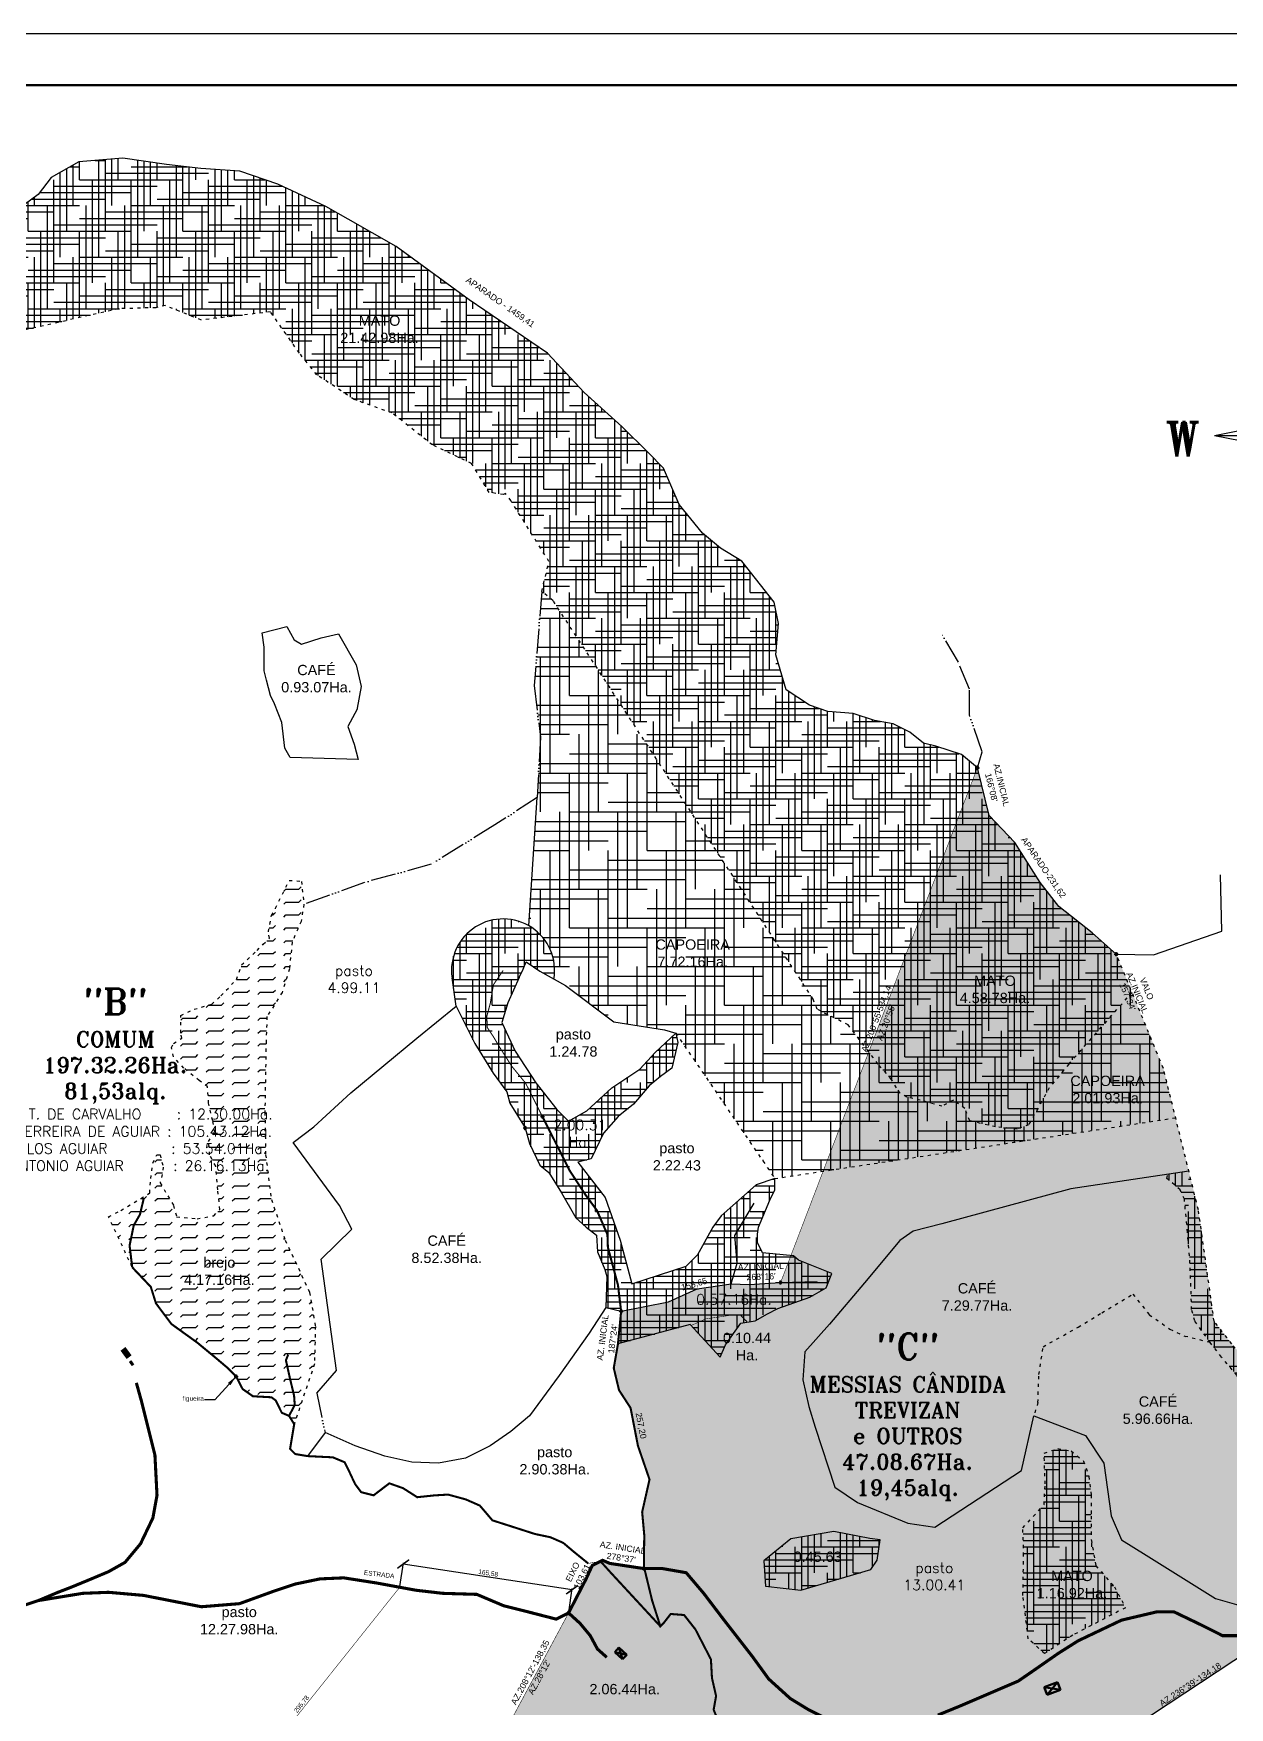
# Model space of a CAD drawing. Header units: metres. Extents: x 268648 to 272057, y 7696704 to 7699242.
# Drawn here: x 269705 to 270865, y 7697619 to 7699242 of the extents above; entities that cross this region are included whole.
import ezdxf
from ezdxf.enums import TextEntityAlignment as Align

# ---------------------------------------------------------------- set-up
doc = ezdxf.new("R2010")
doc.units = ezdxf.units.M
doc.header["$MEASUREMENT"] = 0
doc.header["$PDMODE"] = 98
doc.header["$PDSIZE"] = 2
for name, pattern in [('ACAD_ISO03W100', [30, 12, -18]), ('ACAD_ISO06W100', [36, 24, -3, 0, -3, 0, -3, 0, -3]), ('ACAD_ISO07W100', [3, 0, -3])]:
    doc.linetypes.add(name, pattern=pattern)
for name, color, linetype in [('divi', 7, 'Continuous'), ('ESTRDA', 41, 'Continuous'), ('mato', 3, 'Continuous'), ('PRENCHIMENTO', 254, 'Continuous')]:
    doc.layers.add(name, color=color, linetype=linetype)
doc.layers.add('pena 02', color=1, linetype='Continuous', lineweight=25)
doc.layers.add('pena 04', color=5, linetype='Continuous', lineweight=50)
doc.layers.get('0').off()
doc.styles.get("Standard").update_dxf_attribs({"font": 'romant.shx'})
doc.styles.add('style1', font='ARIAL.TTF')
doc.linetypes.add('CERCA', pattern='A,12.7,-4,["X",Standard,S=2,R=0,X=-2,Y=-1],-4', length=20.7)
doc.linetypes.add('TRACKS', pattern='A,0.15,[130,ltypeshp.shx,S=0.25,R=0,X=0,Y=0],0.15', length=0.3)
doc.linetypes.add('ZIGZAG', pattern='A,0.0001,-0.2,[131,ltypeshp.shx,S=0.2,R=0,X=-0.2,Y=0],-0.4,[131,ltypeshp.shx,S=0.2,R=180,X=0.2,Y=0],-0.2', length=0.8001)
doc.dimstyles.new('Copy of geral', dxfattribs={"dimtxt": 4.5, "dimasz": 10, "dimexe": 1.25, "dimexo": 0.625, "dimtad": 1, "dimzin": 1, "dimtxsty": 'style1', "dimblk": 'OBLIQUE', "dimcen": 2.5, "dimse1": 1, "dimse2": 1, "dimsd1": 1, "dimsd2": 1, "dimclrt": 256, "dimaunit": 1, "dimadec": 4, "dimazin": 0, "dimtfac": 1, "dimtix": 1, "dimtmove": 0, "dimatfit": 0, "dimfxl": 0, "dimarcsym": 0})

# ---------------------------------------------------------------- blocks, each defined once
blk = doc.blocks.new('NORTEQ_100')
at = {"linetype": 'Continuous'}
for p, q in [((0, 2.103), (-0.304, 0.573)), ((0, 2.103), (0, 0)), ((0, 2.103), (0.304, 0.573)), ((-1.115, 1.115), (-0.349, 0.349)), ((-0.304, 0.573), (-1.115, 1.115)), ((-1.115, 1.115), (-0.573, 0.304)), ((0.304, 0.573), (1.115, 1.115)), ((0.349, 0.349), (1.115, 1.115)), ((1.115, 1.115), (0.573, 0.304)), ((-0.304, 0.573), (0, 0)), ((0.304, 0.573), (0, 0)), ((-0.573, 0.304), (-2.103, 0)), ((-0.573, 0.304), (0, 0)), ((-0.349, 0.349), (0, 0)), ((0.349, 0.349), (0, 0)), ((0, 0), (0.573, 0.304)), ((2.103, 0), (0.573, 0.304)), ((-0.573, -0.304), (-2.103, 0)), ((0, 0), (-2.103, 0)), ((0, 0), (-0.573, -0.304)), ((0, 0), (-0.349, -0.349)), ((0, 0), (-0.304, -0.573)), ((0, 0), (0.349, -0.349)), ((0, 0), (0, -2.103)), ((2.103, 0), (0, 0)), ((0.304, -0.573), (0, 0)), ((0, 0), (0.573, -0.304)), ((2.103, 0), (0.573, -0.304)), ((-0.573, -0.304), (-1.115, -1.115)), ((-0.349, -0.349), (-1.115, -1.115)), ((0.349, -0.349), (1.115, -1.115)), ((0.573, -0.304), (1.115, -1.115)), ((-1.115, -1.115), (-0.304, -0.573)), ((0, -2.103), (-0.304, -0.573)), ((0, -2.103), (0.304, -0.573)), ((1.115, -1.115), (0.304, -0.573))]:
    blk.add_line(p, q, dxfattribs=at)
for s, width, p, p2 in [('N', 0.636364, (-0.362, 2.263), (-0.029, 2.263)), ('Q', 0.736842, (0.08, 2.263), (0.414, 2.263)), ('W', 0.913043, (-2.818, -0.303), (-2.318, -0.303)), ('E', 0.777778, (2.242, -0.303), (2.576, -0.303)), ('S', 0.823529, (-0.139, -2.778), (0.195, -2.778))]:
    blk.add_text(s, height=0.5, dxfattribs=dict(at, width=width)).set_placement(p, p2, align=Align.FIT)
blk = doc.blocks.new('_Oblique')
at = {"layer": 'mato', "color": 0, "linetype": 'ACAD_ISO07W100', "lineweight": -2}
blk.add_line((-0.5, -0.5), (0.5, 0.5), dxfattribs=at)
blk = doc.blocks.new('_ArchTick')
at = {"color": 0, "linetype": 'ByBlock', "const_width": 0.15}
blk.add_lwpolyline([(-0.5, -0.5), (0.5, 0.5)], dxfattribs=at)
blk = doc.blocks.new('*D11')
at = {"layer": 'Defpoints', "color": 0, "linetype": 'Continuous', "ltscale": 0.25}
for p in [(270063.7, 7697758.4), (270060.3, 7697735.9), (270224, 7697711)]:
    blk.add_point(p, dxfattribs=at)
at = {"layer": 'divi', "color": 0, "linetype": 'Continuous', "lineweight": -2, "ltscale": 0.25}
for p, q in [((270060.4, 7697736.5), (270063.9, 7697759.7)), ((270227.4, 7697733.5), (270063.7, 7697758.4)), ((270224.1, 7697711.6), (270227.6, 7697734.8))]:
    blk.add_line(p, q, dxfattribs=at)
at = {"layer": 'divi', "color": 0, "linetype": 'Continuous', "lineweight": -2, "ltscale": 0.25, "xscale": 10, "yscale": 10, "zscale": 10}
for p, rotation in [((270063.7, 7697758.4), 171.3538580785137), ((270227.4, 7697733.5), 351.3538580785137)]:
    blk.add_blockref('_ArchTick', p, dxfattribs=dict(at, rotation=rotation))
at = {"layer": 'divi', "linetype": 'Continuous', "ltscale": 0.25, "insert": (270146.1, 7697749.3), "char_height": 4.5, "attachment_point": 5, "rotation": 351.3539, "style": 'style1'}
blk.add_mtext('165,58', dxfattribs=at)
blk = doc.blocks.new('*D12')
at = {"layer": 'Defpoints', "color": 0, "linetype": 'Continuous', "ltscale": 0.25}
for p in [(270060.3, 7697735.9), (270060.3, 7697735.9), (269875.8, 7697504.7)]:
    blk.add_point(p, dxfattribs=at)
at = {"layer": 'divi', "linetype": 'Continuous', "ltscale": 0.25, "insert": (269965.4, 7697622.4), "char_height": 4.5, "attachment_point": 5, "rotation": 51.4052, "style": 'style1'}
blk.add_mtext('295,78', dxfattribs=at)

msp = doc.modelspace()

# ---------------------------------------------------------------- hatches: boundary and pattern name
at = {"layer": 'divi', "linetype": 'Continuous', "ltscale": 0.25}
h = msp.add_hatch(dxfattribs=at)
h.set_pattern_fill('HOUND', color=256, scale=150, style=0)
h.paths.add_polyline_path([(270515.01, 7698254.78), (270495, 7698281), (270465, 7698296), (270461, 7698306), (270209, 7698692), (270198, 7698701), (270190.764, 7698609.76), (270196.638, 7698559.878), (270193.7, 7698501.194), (270185.353, 7698377.001, -0.31444329), (270209.816, 7698325.263), (270221, 7698319), (270268, 7698284), (270317, 7698276), (270328, 7698273), (270424, 7698132), (270470.776, 7698139.089)])
h.paths.add_polyline_path([(270306.07, 7698366.411), (270382.57, 7698366.411), (270382.57, 7698334.355), (270306.07, 7698334.355)], flags=24)
h = msp.add_hatch(color=40, dxfattribs=at)
h.paths.add_polyline_path([(269794.451, 7697968.731), (269789.613, 7697965.183), (269794.989, 7697962.925)])
h.paths.add_polyline_path([(269800.365, 7697960.667), (269794.989, 7697962.925), (269795.526, 7697957.119)])
h.paths.add_polyline_path([(269797.656, 7697954.215), (269800.344, 7697953.086), (269800.075, 7697955.989)])
h.paths.add_polyline_path([(269800.613, 7697950.183), (269803.032, 7697951.957), (269800.344, 7697953.086)])
h = msp.add_hatch(color=20, dxfattribs=at)
h.paths.add_polyline_path([(269795.526, 7697957.119), (269794.989, 7697962.925), (269789.613, 7697965.183)])
h.paths.add_polyline_path([(269794.451, 7697968.731), (269794.989, 7697962.925), (269800.365, 7697960.667)])
h.paths.add_polyline_path([(269803.032, 7697951.957), (269800.075, 7697955.989), (269800.344, 7697953.086)])
h.paths.add_polyline_path([(269800.613, 7697950.183), (269800.344, 7697953.086), (269797.656, 7697954.215)])
at = {"layer": 'mato', "linetype": 'Continuous', "ltscale": 0.25}
h = msp.add_hatch(dxfattribs=at)
h.set_pattern_fill('HOUND', color=256, scale=100, style=0)
h.paths.add_polyline_path([(270424.921, 7698639.611), (270427.446, 7698669.891), (270423.144, 7698690.618), (270392.087, 7698730.451), (270371.153, 7698743.089), (270353.956, 7698757.461), (270331.225, 7698785.218), (270316.071, 7698820.544), (270301.219, 7698835.807), (270275.66, 7698860.918), (270239.038, 7698893.721), (270203.541, 7698931.825), (270127.724, 7698983.545), (270057.004, 7699035.273), (270010.279, 7699061.768), (269988.657, 7699074.198), (269942.086, 7699095.833), (269905.285, 7699108.396), (269867.579, 7699110.974), (269834.2, 7699114.937), (269791.808, 7699121.067), (269749.122, 7699117.395), (269722.351, 7699102.142), (269709.723, 7699085.74), (269677.679, 7699062.059), (269651.632, 7699060.507), (269620.062, 7699068.077), (269594.376, 7699065.836), (269561.021, 7699043.776), (269511.334, 7699013.571), (269451.62, 7698992.567), (269433.902, 7698982.147), (269402.331, 7698941.774), (269370.243, 7698917.4), (269351.818, 7698910.232), (269298.778, 7698887.522), (269263.44, 7698866.076), (269230.585, 7698845.887), (269185.94, 7698801.05), (269167.217, 7698776.087), (269157.115, 7698749.591), (269157.065, 7698749.366), (269307.44, 7698647.261), (269308, 7698715), (269291, 7698739), (269299, 7698752), (269310, 7698788), (269313, 7698799), (269332, 7698800), (269350, 7698799), (269391, 7698852), (269422, 7698858), (269442, 7698856), (269450, 7698860), (269587, 7698928), (269602, 7698918), (269651, 7698944), (269788, 7698975), (269824, 7698976), (269833, 7698978), (269868, 7698964), (269935, 7698972), (269963, 7698932), (269980, 7698911), (270016, 7698887), (270053, 7698874), (270092, 7698843), (270130, 7698825), (270147, 7698797), (270161, 7698795), (270163, 7698796), (270168, 7698789), (270205, 7698730), (270198, 7698701), (270209, 7698692), (270461, 7698306), (270465, 7698296), (270495, 7698281), (270515.01, 7698254.78), (270620.309, 7698530.181), (270604.862, 7698542.932), (270580.011, 7698550.982), (270568.189, 7698554.026), (270554.808, 7698564.721), (270538.753, 7698572.741), (270520.689, 7698576.083), (270499.973, 7698582.784), (270475.196, 7698584.773), (270457.493, 7698590.637), (270435.024, 7698605.546)])
h.paths.add_polyline_path([(269994.415, 7698970.869), (270087.034, 7698970.869), (270087.034, 7698939.202), (269994.415, 7698939.202)], flags=24)
h = msp.add_hatch(dxfattribs=at)
h.set_pattern_fill('HOUND', color=256, scale=100, style=0)
h.paths.add_polyline_path([(270608, 7698200), (270613, 7698188), (270638, 7698182), (270659, 7698180), (270670, 7698184), (270690, 7698220), (270709, 7698243), (270770.257, 7698312.423), (270754.995, 7698349.397), (270731.43, 7698370.217), (270699.317, 7698395.616), (270681.254, 7698419.01), (270656.5, 7698457.777), (270631.746, 7698483.844), (270620.309, 7698530.181), (270515.01, 7698254.78), (270524, 7698243), (270537, 7698228), (270542, 7698220), (270545, 7698215), (270552, 7698211), (270565, 7698208), (270586, 7698202), (270597, 7698208)])
h.paths.add_polyline_path([(270600.717, 7698331.308), (270673.943, 7698331.308), (270673.943, 7698299.253), (270600.717, 7698299.253)], flags=24)
h = msp.add_hatch(dxfattribs=at)
h.set_pattern_fill('FLEX', color=4, scale=50, style=0)
h.paths.add_polyline_path([(269930.734, 7698265.434), (269931.606, 7698288.948), (269946.424, 7698312.461), (269953.398, 7698335.104), (269956.014, 7698361.23), (269964.73, 7698381.259), (269967.344, 7698397.805), (269965, 7698420), (269953, 7698421), (269940, 7698394), (269936, 7698387), (269933, 7698371), (269934, 7698365), (269928, 7698359), (269922, 7698353), (269907, 7698339), (269902, 7698325), (269887, 7698309), (269878, 7698301), (269861, 7698296), (269848, 7698290), (269848, 7698273), (269849, 7698268), (269841, 7698263), (269839, 7698259), (269841, 7698250), (269851, 7698239), (269866, 7698227), (269874, 7698221), (269875, 7698205), (269879, 7698188), (269881, 7698177), (269875, 7698168), (269876, 7698155), (269882, 7698144), (269884, 7698121), (269886, 7698102), (269880, 7698096), (269864, 7698093), (269844, 7698095), (269841, 7698106), (269828, 7698128), (269830, 7698136), (269831, 7698143), (269828, 7698155), (269825, 7698155), (269821, 7698147), (269819, 7698132), (269818, 7698118), (269811.348, 7698113.961), (269812, 7698112), (269808.48, 7698097.177), (269802.443, 7698086.622), (269798.418, 7698067.019), (269801, 7698046), (269819, 7698027), (269824, 7698011), (269839, 7697991), (269864, 7697973), (269881, 7697959), (269894, 7697948), (269901.67, 7697940.215), (269908, 7697928), (269918, 7697921), (269936, 7697920), (269940, 7697917), (269946, 7697905), (269953, 7697902), (269958, 7697894), (269977.71, 7697952.318), (269978.499, 7697988.597), (269972.973, 7698021.72), (269949.292, 7698072.195), (269935.872, 7698111.628), (269930.346, 7698155.005), (269929.557, 7698196.015)])
h.paths.add_polyline_path([(269790, 7698101), (269778, 7698095), (269801, 7698046), (269798.418, 7698067.019), (269802.443, 7698086.622), (269808.48, 7698097.177), (269812, 7698112), (269811.348, 7698113.961)])
h.paths.add_polyline_path([(269843.87, 7698058.06), (269926.965, 7698058.06), (269926.965, 7698026.393), (269843.87, 7698026.393)], flags=24)
h = msp.add_hatch(dxfattribs=at)
h.set_pattern_fill('HOUND', color=256, scale=100, style=0)
h.paths.add_polyline_path([(270364, 7698085), (270349, 7698058), (270338, 7698047), (270285.173, 7698030.083), (270273.971, 7698072.238), (270259.476, 7698113.734), (270233, 7698148), (270246, 7698151), (270258, 7698176), (270272, 7698192), (270287, 7698204), (270302, 7698222), (270313, 7698231), (270324, 7698239), (270330, 7698264), (270328, 7698273), (270308, 7698254), (270293, 7698238), (270265.944, 7698220.046), (270241.561, 7698197.652), (270223.772, 7698187.77), (270212.571, 7698198.97), (270192.142, 7698224.657), (270172.373, 7698255.613), (270159.197, 7698283.277), (270165.125, 7698302.379), (270176, 7698327), (270180, 7698335), (270183, 7698342), (270196, 7698333), (270209.816, 7698325.263, 1.16909077), (270111.032, 7698326.451), (270115, 7698299), (270133, 7698263), (270151, 7698234), (270164, 7698216), (270167, 7698205), (270182, 7698181), (270186, 7698166), (270196, 7698145), (270205, 7698138), (270217, 7698118), (270231, 7698094), (270241, 7698085), (270251, 7698077), (270252, 7698061), (270259, 7698044), (270261, 7698037), (270260, 7698007), (270274.933, 7698003.334), (270271.875, 7698028.8), (270262.109, 7698065.336), (270261.678, 7698077.693), (270251.484, 7698101.121), (270240.27, 7698116.4), (270224.974, 7698139.83), (270198.673, 7698192.045), (270198.673, 7698192.045), (270224.974, 7698139.83), (270240.27, 7698116.4), (270251.484, 7698101.121), (270261.678, 7698077.693), (270262.109, 7698065.336), (270271.875, 7698028.8), (270274.933, 7698003.334), (270320.784, 7698012.584), (270348.495, 7698025.04), (270381.746, 7698029.886), (270399.07, 7698029.194), (270429.551, 7698031.27), (270439.485, 7698057.251), (270412, 7698060), (270407, 7698070), (270407, 7698078), (270408, 7698085), (270419, 7698111), (270424, 7698121), (270424, 7698132), (270406, 7698126), (270372, 7698096)])
h = msp.add_hatch(dxfattribs=at)
h.set_pattern_fill('HOUND', color=256, scale=150, style=0)
h.paths.add_polyline_path([(270670, 7698184), (270659, 7698180), (270638, 7698182), (270613, 7698188), (270608, 7698200), (270597, 7698208), (270586, 7698202), (270565, 7698208), (270552, 7698211), (270545, 7698215), (270542, 7698220), (270537, 7698228), (270524, 7698243), (270515.01, 7698254.78), (270470.776, 7698139.089), (270812.502, 7698190.877), (270800.651, 7698238.786), (270770.257, 7698312.423), (270709, 7698243), (270690, 7698220)])
h.paths.add_polyline_path([(270708.287, 7698234.295), (270784.787, 7698234.295), (270784.787, 7698202.232), (270708.287, 7698202.232)], flags=24)
h = msp.add_hatch(dxfattribs=at)
h.set_pattern_fill('HOUND', color=256, scale=100, style=0)
h.paths.add_polyline_path([(270904.656, 7697927.956), (270866.938, 7697971.671), (270849.779, 7697993.748), (270834.547, 7698101.764), (270825.328, 7698139.028), (270805, 7698136), (270804, 7698132), (270817, 7698121), (270821, 7698112), (270824, 7698080), (270826, 7698057), (270827, 7698035), (270828, 7698005), (270831, 7697994), (270846, 7697973), (270857, 7697959), (270872, 7697941), (270881, 7697925), (270895, 7697905), (270904, 7697897), (270917, 7697885), (270931, 7697877), (270943, 7697869), (270954, 7697857), (270971, 7697849), (270993, 7697840), (271008, 7697833), (271026, 7697826), (271037, 7697810), (271057, 7697785), (271070, 7697775), (271075, 7697765), (271089.154, 7697780), (271058.067, 7697815.166), (270971.192, 7697890.115)])
h.paths.add_polyline_path([(270911.065, 7697892.62), (270983.889, 7697892.62), (270983.889, 7697860.558), (270911.065, 7697860.558)], flags=24)
h = msp.add_hatch(dxfattribs=at)
h.set_pattern_fill('HOUND', color=256, scale=100, style=0)
h.paths.add_polyline_path([(270429.551, 7698031.27), (270399.07, 7698029.194), (270381.746, 7698029.886), (270348.495, 7698025.04), (270320.784, 7698012.584), (270274.933, 7698003.334), (270271.875, 7697971.757), (270341.792, 7697990.391), (270342.615, 7697989.506), (270356.97, 7697995.959), (270383.323, 7697999.799), (270390.947, 7697999.494, 0.04637494), (270397.465, 7697992.924), (270405, 7697994), (270417, 7698001), (270427, 7698006), (270458, 7698017), (270473.79, 7698026.051), (270479.103, 7698039.867), (270447, 7698053), (270442, 7698057), (270439.485, 7698057.251)])
h.paths.add_polyline_path([(270341.377, 7698022.318), (270427.329, 7698022.318), (270427.329, 7698007.318), (270341.377, 7698007.318)], flags=25)
h = msp.add_hatch(dxfattribs=at)
h.set_pattern_fill('HOUND', color=256, scale=100, style=0)
h.paths.add_polyline_path([(270391, 7697992), (270397.465, 7697992.924, -0.04637494), (270390.947, 7697999.494), (270383.323, 7697999.799), (270356.97, 7697995.959), (270342.615, 7697989.506), (270371, 7697959), (270376, 7697971)])
h.paths.add_polyline_path([(270371.797, 7697985.026), (270422.152, 7697985.026), (270422.152, 7697953.155), (270371.797, 7697953.155)], flags=9)
h = msp.add_hatch(dxfattribs=at)
h.set_pattern_fill('HOUND', color=256, scale=100, style=0)
h.paths.add_polyline_path([(270730.68, 7697804.818), (270730.68, 7697825.137), (270728.42, 7697843.199), (270723.147, 7697858.251), (270711.094, 7697868.035), (270698.289, 7697870.292), (270685, 7697866), (270686, 7697836), (270685, 7697816), (270664.392, 7697793.528), (270665.144, 7697766.436), (270664.392, 7697728.054), (270669.665, 7697685.908), (270685.483, 7697671.609), (270712.823, 7697689.574), (270763.825, 7697716.012), (270753.279, 7697736.332), (270735.201, 7697756.652), (270730.68, 7697782.239)])
h.paths.add_polyline_path([(270523, 7697762), (270526, 7697782), (270516, 7697783), (270481, 7697790), (270439.515, 7697782.668), (270413.334, 7697761.414), (270415, 7697737), (270449, 7697733), (270517, 7697753)])
h.paths.add_polyline_path([(270675.074, 7697754.492), (270748.928, 7697754.492), (270748.928, 7697722.436), (270675.074, 7697722.436)], flags=24)
h.paths.add_polyline_path([(270440.251, 7697773.015), (270490.647, 7697773.015), (270490.647, 7697757.796), (270440.251, 7697757.796)], flags=24)
at = {"layer": 'PRENCHIMENTO', "linetype": 'Continuous', "ltscale": 0.25}
h = msp.add_hatch(color=256, dxfattribs=at)
h.dxf.hatch_style = 2
h.paths.add_polyline_path([(270904.656, 7697927.956), (270866.938, 7697971.671), (270849.779, 7697993.748), (270834.547, 7698101.764), (270800.651, 7698238.786), (270770.257, 7698312.423), (270754.995, 7698349.397), (270731.43, 7698370.217), (270699.317, 7698395.616), (270681.254, 7698419.01), (270656.5, 7698457.777), (270631.746, 7698483.844), (270620.309, 7698530.181), (270429.551, 7698031.27), (270399.07, 7698029.194), (270381.746, 7698029.886), (270348.495, 7698025.04), (270320.784, 7698012.584), (270274.933, 7698003.334), (270271.875, 7697971.757), (270267.796, 7697948.329), (270272.896, 7697926.938), (270284.11, 7697909.622), (270291.247, 7697872.95), (270302.462, 7697840.355), (270295.325, 7697808.778), (270297.365, 7697786.368), (270297, 7697756), (270297, 7697754), (270264, 7697759), (270257, 7697762), (270255, 7697761), (270246.372, 7697755.639), (270241, 7697744), (270224, 7697711), (270158.604, 7697589.076), (270302.133, 7697503.705), (270497.146, 7697395.542), (270538.171, 7697446.198), (270672.472, 7697552.171), (270754.399, 7697593.586), (270772.834, 7697601.721), (270884.919, 7697675.49), (270952.585, 7697712.45), (271078.068, 7697749.836), (271096.331, 7697760.464), (271099.435, 7697768.371), (271089.154, 7697780), (271058.067, 7697815.166), (270971.192, 7697890.115)])

# ---------------------------------------------------------------- linework, layer by layer
at = {"layer": 'divi', "linetype": 'Continuous'}
msp.add_line((268723.231, 7699241.762), (272056.558, 7699241.762), dxfattribs=at)
at = {"layer": 'divi', "linetype": 'Continuous', "ltscale": 0.25}
for p, q in [((270185.353, 7698377.001), (270193.7, 7698501.194)), ((270115, 7698299), (270111.032, 7698326.451))]:
    msp.add_line(p, q, dxfattribs=at)
at = {"layer": 'divi', "linetype": 'TRACKS', "ltscale": 10}
msp.add_line((270429.254, 7698031.25), (270464.935, 7698032.222), dxfattribs=at)
at = {"layer": 'divi', "color": 6, "linetype": 'ACAD_ISO06W100'}
msp.add_line((270260, 7698007), (270274.933, 7698003.334), dxfattribs=at)
at = {"layer": 'divi', "linetype": 'ACAD_ISO06W100'}
msp.add_line((269980, 7697924), (269988, 7697886), dxfattribs=at)
at = {"layer": 'divi', "linetype": 'ACAD_ISO03W100', "ltscale": 0.25}
msp.add_line((270679, 7697915), (270675, 7697902), dxfattribs=at)
at = {"layer": 'divi', "linetype": 'ZIGZAG', "ltscale": 5}
for points in [[(270620.309, 7698530.181), (270604.862, 7698542.932), (270580.011, 7698550.982), (270568.189, 7698554.026), (270554.808, 7698564.721), (270538.753, 7698572.741), (270520.689, 7698576.083), (270499.973, 7698582.784), (270475.196, 7698584.773), (270457.493, 7698590.637), (270435.024, 7698605.546), (270424.921, 7698639.611), (270427.446, 7698669.891), (270423.144, 7698690.618), (270392.087, 7698730.451), (270371.153, 7698743.089), (270353.956, 7698757.461), (270331.225, 7698785.218), (270316.071, 7698820.544), (270301.219, 7698835.807), (270275.66, 7698860.918), (270239.038, 7698893.721), (270203.541, 7698931.825), (270127.724, 7698983.545), (270057.004, 7699035.273), (270010.279, 7699061.768), (269988.657, 7699074.198), (269942.086, 7699095.833), (269905.285, 7699108.396), (269867.579, 7699110.974), (269834.2, 7699114.937), (269791.808, 7699121.067), (269749.122, 7699117.395), (269722.351, 7699102.142), (269709.723, 7699085.74), (269677.679, 7699062.059)], [(270754.995, 7698349.397), (270731.43, 7698370.217), (270699.317, 7698395.616), (270681.254, 7698419.01), (270656.5, 7698457.777), (270631.746, 7698483.844), (270620.309, 7698530.181)], [(270754.995, 7698349.397), (270790.958, 7698348.718), (270857.15, 7698371.61), (270855.877, 7698426.295)]]:
    msp.add_lwpolyline(points, dxfattribs=at)
at = {"layer": 'divi', "color": 6, "linetype": 'ACAD_ISO06W100'}
for points in [[(270198, 7698701), (270190.764, 7698609.76), (270196.638, 7698559.878), (270193.7, 7698501.194), (270152.583, 7698474.786), (270090.907, 7698436.641), (270026.295, 7698419.036), (269967.344, 7698397.805)], [(270620.309, 7698530.181), (270624.878, 7698545.526), (270612.521, 7698581.482), (270612.552, 7698606.372), (270601.883, 7698632.346), (270585.802, 7698659.804)]]:
    msp.add_lwpolyline(points, dxfattribs=at)
at = {"layer": 'divi', "linetype": 'CERCA', "ltscale": 0.5}
msp.add_lwpolyline([(269954, 7698540), (269949, 7698549), (269946, 7698574), (269939, 7698592), (269935, 7698600), (269931, 7698615), (269929, 7698624), (269929, 7698647), (269927, 7698661), (269951, 7698667), (269958, 7698654), (269965, 7698650), (269984, 7698656), (269984, 7698656), (270001, 7698660), (270018, 7698630), (270023, 7698609), (270019, 7698588), (270019, 7698587), (270010, 7698570), (270016, 7698553), (270020, 7698538)], close=True, dxfattribs=at)
at = {"layer": 'divi', "linetype": 'ACAD_ISO03W100', "ltscale": 0.25}
for points in [[(269841, 7698250), (269839, 7698259), (269841, 7698263), (269849, 7698268), (269848, 7698273), (269848, 7698290), (269861, 7698296), (269878, 7698301), (269887, 7698309), (269902, 7698325), (269907, 7698339), (269922, 7698353), (269928, 7698359), (269934, 7698365), (269933, 7698371), (269936, 7698387), (269940, 7698394), (269953, 7698421), (269965, 7698420)], [(269965, 7698420), (269967.344, 7698397.805), (269964.73, 7698381.259), (269956.014, 7698361.23), (269953.398, 7698335.104), (269946.424, 7698312.461), (269931.606, 7698288.948), (269930.734, 7698265.434)], [(269930.734, 7698265.434), (269929.557, 7698196.015), (269930.346, 7698155.005), (269935.872, 7698111.628), (269949.292, 7698072.195), (269972.973, 7698021.72), (269978.499, 7697988.597), (269977.71, 7697952.318), (269958, 7697894)], [(269875, 7698205), (269874, 7698221), (269866, 7698227), (269851, 7698239), (269841, 7698250)], [(269884, 7698121), (269882, 7698144), (269876, 7698155), (269875, 7698168), (269881, 7698177), (269879, 7698188), (269875, 7698205)], [(269801, 7698046), (269778, 7698095), (269790, 7698101), (269818, 7698118), (269819, 7698132), (269821, 7698147), (269825, 7698155), (269828, 7698155), (269831, 7698143), (269830, 7698136), (269828, 7698128), (269841, 7698106), (269844, 7698095), (269864, 7698093), (269880, 7698096), (269886, 7698102), (269884, 7698121)], [(270679, 7697915), (270680, 7697942), (270684, 7697969), (270718, 7697988), (270741, 7698002), (270771, 7698020), (270787, 7698000), (270807, 7697986), (270822, 7697979)], [(270846, 7697973), (270822, 7697979)]]:
    msp.add_lwpolyline(points, dxfattribs=at)
at = {"layer": 'divi', "linetype": 'CERCA', "ltscale": 0.5}
for points in [[(269980, 7697924), (269999, 7697946), (269984, 7698054), (270014, 7698083), (270002, 7698106), (269957, 7698167), (269977, 7698182), (270013, 7698215), (270077, 7698268), (270115, 7698299), (270133, 7698263), (270151, 7698234), (270164, 7698216), (270167, 7698205), (270182, 7698181)], [(270182, 7698181), (270186, 7698166), (270196, 7698145), (270205, 7698138), (270217, 7698118), (270231, 7698094), (270241, 7698085), (270251, 7698077)], [(270825.328, 7698139.028), (270711, 7698122), (270586, 7698088), (270558, 7698081), (270545, 7698072), (270511, 7698031), (270477, 7697991), (270453, 7697964), (270451, 7697937), (270457, 7697911), (270463, 7697891), (270482, 7697833), (270504, 7697818), (270553, 7697798), (270579, 7697794), (270663, 7697849)], [(270251, 7698077), (270252, 7698061)], [(270252, 7698061), (270259, 7698044), (270261, 7698037), (270260, 7698007), (270244, 7697982), (270215, 7697941), (270186, 7697902), (270168, 7697887), (270148, 7697873), (270124, 7697861), (270098, 7697856), (270072, 7697857), (270046, 7697863), (270017, 7697873), (269988, 7697886), (269971, 7697863)], [(270663, 7697849), (270675, 7697902), (270725, 7697883), (270743, 7697856), (270750, 7697805), (270760, 7697782), (270784, 7697767)], [(270784, 7697767), (270851, 7697725)], [(270851, 7697725), (270876, 7697718), (270903, 7697715), (271056, 7697756), (271075, 7697765)]]:
    msp.add_lwpolyline(points, dxfattribs=at)
at = {"layer": 'divi', "linetype": 'TRACKS', "ltscale": 10}
for points in [[(270381.746, 7698029.886), (270387.5, 7698050), (270385.215, 7698076.949), (270403.917, 7698108.094)], [(270274.933, 7698003.334), (270320.784, 7698012.584), (270348.495, 7698025.04), (270381.746, 7698029.886), (270399.07, 7698029.194), (270429.551, 7698031.27)]]:
    msp.add_lwpolyline(points, dxfattribs=at)
at = {"layer": 'divi', "linetype": 'Continuous', "ltscale": 0.25}
msp.add_arc((270160.517, 7698333.605), 50, 350.396062, 188.226061, dxfattribs=at)
for p in [(270620.309, 7698530.181), (270754.995, 7698349.397), (270754.995, 7698349.397), (270198.673, 7698192.045), (270182, 7698181), (270429.551, 7698031.27), (270274.933, 7698003.334), (269901.67, 7697940.215), (270297, 7697754), (270224, 7697711)]:
    msp.add_point(p, dxfattribs=at)
at = {"layer": 'ESTRDA', "linetype": 'Continuous', "ltscale": 0.25, "const_width": 3}
for points in [[(269710, 7697723), (269729, 7697731), (269742, 7697736), (269759, 7697743), (269778, 7697751), (269794, 7697760), (269809, 7697778), (269821, 7697803), (269825, 7697825), (269823, 7697864), (269810, 7697916), (269805, 7697934)], [(270224, 7697711), (270241, 7697744), (270247, 7697757), (270257, 7697762), (270264, 7697759), (270297, 7697754)], [(269905, 7697720), (269938, 7697732), (269959, 7697739), (269983, 7697744), (270006, 7697745), (270038, 7697740), (270076, 7697733), (270102, 7697730), (270135, 7697729), (270161, 7697718), (270181, 7697713), (270212, 7697705), (270224, 7697711)], [(270297, 7697754), (270315, 7697754), (270338, 7697750), (270355, 7697730), (270374, 7697705), (270402, 7697669), (270418, 7697647), (270439, 7697628), (270457, 7697617), (270471, 7697610)], [(269580, 7697661), (269612, 7697682), (269641, 7697696), (269692, 7697717), (269710, 7697723), (269753, 7697730), (269778, 7697731), (269812, 7697728), (269868, 7697717), (269905, 7697720)], [(270676, 7697656), (270699, 7697672), (270718, 7697684), (270760, 7697704), (270794, 7697712), (270811, 7697712), (270836, 7697700), (270858, 7697689), (270879, 7697689)], [(270261, 7697668), (270252, 7697676), (270245, 7697689), (270235, 7697701), (270224, 7697711)], [(270582, 7697612), (270604, 7697621), (270639, 7697636), (270660, 7697645), (270676, 7697656)]]:
    msp.add_lwpolyline(points, dxfattribs=at)
at = {"layer": 'mato', "linetype": 'ACAD_ISO03W100', "ltscale": 0.25}
for p, q in [((270328, 7698273), (270424, 7698132)), ((270424, 7698132), (270812.502, 7698190.877))]:
    msp.add_line(p, q, dxfattribs=at)
at = {"layer": 'mato', "linetype": 'Continuous', "ltscale": 0.25}
for p, q in [((270341.792, 7697990.391), (270271.875, 7697971.757)), ((270371, 7697959), (270341.792, 7697990.391))]:
    msp.add_line(p, q, dxfattribs=at)
at = {"layer": 'mato', "linetype": 'ACAD_ISO03W100', "ltscale": 0.25}
for points in [[(269833, 7698978), (269824, 7698976), (269788, 7698975), (269651, 7698944), (269602, 7698918), (269587, 7698928), (269450, 7698860), (269442, 7698856), (269422, 7698858), (269391, 7698852), (269350, 7698799), (269332, 7698800)], [(270016, 7698887), (269980, 7698911), (269963, 7698932), (269935, 7698972), (269868, 7698964), (269833, 7698978)], [(270209, 7698692), (270198, 7698701), (270205, 7698730), (270168, 7698789), (270163, 7698796), (270161, 7698795), (270147, 7698797), (270130, 7698825), (270092, 7698843), (270053, 7698874), (270016, 7698887)], [(270461, 7698306), (270209, 7698692)], [(270552, 7698211), (270545, 7698215), (270542, 7698220), (270537, 7698228), (270524, 7698243), (270495, 7698281), (270465, 7698296), (270461, 7698306)], [(270709, 7698243), (270770.257, 7698312.423)], [(270709, 7698243), (270690, 7698220), (270670, 7698184), (270659, 7698180), (270638, 7698182), (270613, 7698188), (270608, 7698200), (270597, 7698208), (270586, 7698202), (270565, 7698208), (270552, 7698211)], [(270824, 7698080), (270821, 7698112), (270817, 7698121), (270804, 7698132), (270805, 7698136)], [(270846, 7697973), (270831, 7697994), (270828, 7698005), (270827, 7698035), (270826, 7698057), (270824, 7698080)], [(270971, 7697849), (270954, 7697857), (270943, 7697869), (270931, 7697877), (270917, 7697885), (270904, 7697897), (270895, 7697905), (270881, 7697925), (270872, 7697941), (270857, 7697959), (270846, 7697973)], [(270685, 7697866), (270698.289, 7697870.292), (270711.094, 7697868.035), (270723.147, 7697858.251), (270728.42, 7697843.199), (270730.68, 7697825.137), (270730.68, 7697804.818), (270730.68, 7697782.239), (270735.201, 7697756.652), (270753.279, 7697736.332), (270763.825, 7697716.012), (270712.823, 7697689.574), (270685.483, 7697671.609), (270669.665, 7697685.908), (270664.392, 7697728.054), (270665.144, 7697766.436), (270664.392, 7697793.528), (270685, 7697816)], [(270685, 7697816), (270686, 7697836), (270685, 7697866)]]:
    msp.add_lwpolyline(points, dxfattribs=at)
at = {"layer": 'mato', "linetype": 'Continuous', "ltscale": 0.25}
for points in [[(270176, 7698327), (270180, 7698335), (270183, 7698342), (270196, 7698333), (270221, 7698319), (270268, 7698284), (270317, 7698276), (270328, 7698273), (270330, 7698264), (270324, 7698239), (270313, 7698231), (270302, 7698222), (270287, 7698204), (270272, 7698192), (270258, 7698176), (270246, 7698151), (270233, 7698148)], [(270176, 7698327), (270165.125, 7698302.379), (270159.197, 7698283.277), (270172.373, 7698255.613), (270192.142, 7698224.657), (270212.571, 7698198.97), (270223.772, 7698187.77), (270241.561, 7698197.652), (270265.944, 7698220.046), (270293, 7698238)], [(270293, 7698238), (270308, 7698254), (270328, 7698273)], [(270233, 7698148), (270259.476, 7698113.734), (270273.971, 7698072.238), (270285.173, 7698030.083), (270338, 7698047)], [(270427, 7698006), (270458, 7698017), (270473.79, 7698026.051), (270479.103, 7698039.867), (270447, 7698053), (270442, 7698057), (270412, 7698060), (270407, 7698070), (270407, 7698078), (270408, 7698085), (270419, 7698111), (270424, 7698121), (270424, 7698132), (270406, 7698126), (270372, 7698096), (270364, 7698085), (270349, 7698058), (270338, 7698047)], [(270371, 7697959), (270376, 7697971), (270391, 7697992), (270405, 7697994), (270417, 7698001), (270427, 7698006)], [(270481, 7697790), (270439.515, 7697782.668), (270413.334, 7697761.414), (270415, 7697737)], [(270415, 7697737), (270449, 7697733), (270517, 7697753), (270523, 7697762), (270526, 7697782), (270516, 7697783), (270481, 7697790)]]:
    msp.add_lwpolyline(points, dxfattribs=at)
at = {"layer": 'pena 02', "linetype": 'ACAD_ISO06W100', "ltscale": 0.75, "const_width": 0.5}
for points in [[(270620.309, 7698530.181), (270429.551, 7698031.27)], [(269875.789, 7697504.719), (270060.298, 7697735.892)], [(270158.604, 7697589.076), (270224, 7697711)]]:
    msp.add_lwpolyline(points, dxfattribs=at)
at = {"layer": 'pena 02', "linetype": 'ACAD_ISO03W100', "ltscale": 0.25}
msp.add_lwpolyline([(271099.435, 7697768.371), (271058.067, 7697815.166), (270971.192, 7697890.115), (270904.656, 7697927.956), (270866.938, 7697971.671), (270849.779, 7697993.748), (270834.547, 7698101.764), (270800.651, 7698238.786), (270754.995, 7698349.397)], dxfattribs=at)
at = {"layer": 'pena 02', "linetype": 'ACAD_ISO06W100', "ltscale": 0.35}
msp.add_lwpolyline([(270274.933, 7698003.334, 0.5, 0.5, 0), (270320.784, 7698012.584, 0.5, 0.5, 0), (270348.495, 7698025.04, 0.5, 0.5, 0), (270381.746, 7698029.886, 0.5, 0.5, 0), (270399.07, 7698029.194, 0.5, 0.5, 0), (270429.551, 7698031.27, 0, 0, 0)], format="xyseb", dxfattribs=at)
at = {"layer": 'pena 02', "linetype": 'ACAD_ISO06W100', "ltscale": 0.35, "const_width": 0.5}
for points in [[(270274.933, 7698003.334), (270271.875, 7697971.757), (270267.796, 7697948.329), (270272.896, 7697926.938), (270284.11, 7697909.622), (270291.247, 7697872.95), (270302.462, 7697840.355), (270295.325, 7697808.778), (270297.365, 7697786.368), (270297, 7697754)], [(270342.615, 7697989.506), (270356.97, 7697995.959)], [(270356.97, 7697995.959), (270383.323, 7697999.799), (270390.947, 7697999.494)], [(270224, 7697711), (270241, 7697744), (270247, 7697757), (270257, 7697762), (270264, 7697759), (270297, 7697754)]]:
    msp.add_lwpolyline(points, dxfattribs=at)
at = {"layer": 'pena 02', "linetype": 'ACAD_ISO03W100', "ltscale": 0.25, "const_width": 0.5}
msp.add_lwpolyline([(270255, 7697761), (270243, 7697759)], dxfattribs=at)
at = {"layer": 'pena 02', "linetype": 'CERCA'}
msp.add_lwpolyline([(270772.834, 7697601.721), (270884.919, 7697675.49), (270952.585, 7697712.45), (271078.068, 7697749.836)], dxfattribs=at)
at = {"layer": 'pena 02', "linetype": 'ACAD_ISO06W100', "ltscale": 0.35}
msp.add_arc((270429.551, 7698031.27), 50, 219.458551, 230.079294, dxfattribs=at)
at = {"layer": 'pena 04', "linetype": 'Continuous'}
msp.add_line((268773.231, 7699191.762), (272006.558, 7699191.762), dxfattribs=at)
at = {"layer": 'pena 04', "linetype": 'Continuous', "ltscale": 0.25}
for p, q in [((270272.693, 7697677.459), (270268.706, 7697673.029)), ((270268.706, 7697673.029), (270276.395, 7697666.108)), ((270268.706, 7697673.029), (270280.382, 7697670.538)), ((270272.693, 7697677.459), (270280.382, 7697670.538)), ((270276.395, 7697666.108), (270272.693, 7697677.459)), ((270276.395, 7697666.108), (270280.382, 7697670.538)), ((270685, 7697639), (270687.894, 7697631.475)), ((270700.894, 7697636.475), (270685, 7697639)), ((270687.894, 7697631.475), (270698, 7697644)), ((270698, 7697644), (270700.894, 7697636.475))]:
    msp.add_line(p, q, dxfattribs=at)
at = {"layer": 'pena 04', "color": 4, "linetype": 'Continuous', "ltscale": 0.25}
for points, const_width in [([(270198.673, 7698192.045), (270182.254, 7698224.542), (270168.917, 7698240.826), (270158.543, 7698257.114), (270151.134, 7698269.451), (270145.206, 7698278.332), (270144.714, 7698289.19), (270148.17, 7698302.019), (270151.134, 7698319.785), (270160.517, 7698333.605)], 1), ([(270198.673, 7698192.045), (270224.974, 7698139.83), (270240.27, 7698116.4), (270251.484, 7698101.121), (270261.678, 7698077.693), (270262.109, 7698065.336), (270271.875, 7698028.8), (270274.933, 7698003.334)], 2), ([(269801, 7698046), (269798.418, 7698067.019), (269802.443, 7698086.622), (269808.48, 7698097.177), (269812, 7698112)], 2), ([(269901.67, 7697940.215), (269894, 7697948), (269881, 7697959), (269864, 7697973), (269839, 7697991), (269824, 7698011), (269819, 7698027), (269801, 7698046)], 2), ([(270274.933, 7698003.334), (270271.875, 7697971.757), (270267.796, 7697948.329), (270272.896, 7697926.938), (270284.11, 7697909.622), (270291.247, 7697872.95), (270302.462, 7697840.355), (270295.325, 7697808.778), (270297.365, 7697786.368), (270297, 7697754)], 2), ([(269958.534, 7697912.445), (269957.896, 7697921.595), (269953.939, 7697938.146), (269949.983, 7697955.933), (269952.208, 7697961.368)], 2), ([(269953, 7697902), (269946, 7697905), (269940, 7697917), (269936, 7697920), (269918, 7697921), (269908, 7697928), (269901.67, 7697940.215)], 2), ([(270017, 7697836), (270011.121, 7697848.547), (270006.857, 7697857.067), (269995.487, 7697861.8), (269971, 7697863), (269959, 7697865), (269954, 7697870), (269958, 7697894), (269953, 7697902), (269958.534, 7697912.445)], 2), ([(270243, 7697759), (270229.014, 7697770.32), (270218.865, 7697778.899), (270206.373, 7697784.359), (270191.541, 7697787.479), (270169.681, 7697794.499), (270150.164, 7697800.738), (270138, 7697815), (270124.401, 7697821.018), (270107.226, 7697825.697), (270093.954, 7697824.917), (270077.295, 7697823.163), (270063.507, 7697831.937), (270050.236, 7697836.617), (270035, 7697825), (270022.912, 7697828.037), (270017, 7697836)], 2), ([(270313, 7697698), (270264, 7697751), (270255, 7697761)], 2), ([(270370, 7697604), (270364.634, 7697617.182), (270366.991, 7697630.527), (270363, 7697648), (270362, 7697666), (270347, 7697695), (270336, 7697709), (270323, 7697710), (270316, 7697701), (270313, 7697698), (270305, 7697723), (270297, 7697756)], 2)]:
    msp.add_lwpolyline(points, dxfattribs=dict(at, const_width=const_width))
at = {"layer": 'pena 04', "linetype": 'Continuous', "ltscale": 0.25}
for points in [[(270685, 7697639), (270698, 7697644)], [(270687.894, 7697631.475), (270700.894, 7697636.475)]]:
    msp.add_lwpolyline(points, dxfattribs=at)

# ---------------------------------------------------------------- block references
at = {"layer": 'divi', "linetype": 'Continuous', "ltscale": 0.25, "xscale": 66.66666666666661, "yscale": 66.66666666666661, "zscale": 66.66666666666661}
msp.add_blockref('NORTEQ_100', (270990.429, 7698851.912), dxfattribs=at)

# ---------------------------------------------------------------- texts
at = {"layer": 'divi', "linetype": 'Continuous', "ltscale": 0.25, "attachment_point": 5, "style": 'style1'}
for s, insert, char_height, rotation in [('APARADO - 1459,41', (270157.62, 7698980.957), 6, 325.212778), ('APARADO-231,62', (270684.072, 7698433.125), 6, 304.559722), ("A{\\fArial|b0|i0|c0|p34;Z.200°55-534,14\\PAZ.20°55'}", (270527.069, 7698285.101), 6, 69.075833), ('{\\fArial|b0|i0|c0|p34;158,65}', (270345.91, 7698029.193), 6, 15.844444), ('257,20', (270293.743, 7697892.43), 6, 281.012222), ('ESTRADA', (270040.388, 7697748.414), 4.5, 353.290278), ('EIXO\\P103,61', (270232.922, 7697748.26), 6, 63.435), ("AZ.208°12'-138,35\\PAZ.28°12'", (270191.177, 7697651.043), 6, 61.792222), ("AZ.236°39'-134,18", (270827.061, 7697641.365), 6, 33.351111)]:
    msp.add_mtext(s, dxfattribs=dict(at, insert=insert, char_height=char_height, rotation=rotation))
at = {"layer": 'divi', "linetype": 'Continuous', "ltscale": 0.25, "char_height": 10, "attachment_point": 5, "style": 'style1'}
for s, insert in [('MATO\\P21.42.98Ha.', (270040.724, 7698955.036)), ('CAFÉ\\P0.93.07Ha.', (269979.593, 7698616.455)), ('MATO\\P4.58.78Ha.', (270637.33, 7698315.281)), ('pasto\\P1.24.78', (270228.698, 7698263.421)), ('CAPOEIRA\\P2.01.93Ha.', (270746.537, 7698218.264)), ('pasto\\P2.22.43', (270329.005, 7698153.073)), ('CAFÉ\\P8.52.38Ha.', (270105.824, 7698063.399)), ('brejo\\P4.17.16Ha.', (269885.418, 7698042.226)), ('CAFÉ\\P7.29.77Ha.', (270619.944, 7698017.208)), ('0.10.44\\PHa.', (270396.974, 7697969.09)), ('CAFÉ\\P5.96.66Ha.', (270795.357, 7697907.499)), ('pasto\\P2.90.38Ha.', (270210.519, 7697858.513)), ('0.45.63', (270465.449, 7697765.405)), ('MATO\\P1.16.92Ha.', (270712.001, 7697738.464)), ('pasto\\P12.27.98Ha.', (269904.692, 7697703.561)), ('2.06.44Ha.', (270278.399, 7697637.107))]:
    msp.add_mtext(s, dxfattribs=dict(at, insert=insert))
at = {"layer": 'divi', "color": 6, "linetype": 'Continuous', "ltscale": 0.25, "char_height": 6, "attachment_point": 5, "style": 'style1'}
for s, insert, rotation in [("AZ.INICIAL\\P166°08'", (270638.767, 7698512.246), 283.864722), ("VALO\\PAZ.INICIAL\\P157°34'", (270775.213, 7698312.133), 292.428889), ("{\\fArial|b0|i0|c0|p34;AZ. INICIAL\\P268°16'}", (270410.522, 7698041.853), 1.7275), ("AZ. INICIAL \\P187°24'", (270262.004, 7697977.334), 82.607778), ("AZ. INICIAL\\P278°37'", (270275.743, 7697769.33), 351.384444)]:
    msp.add_mtext(s, dxfattribs=dict(at, insert=insert, rotation=rotation))
at = {"layer": 'divi', "color": 6, "linetype": 'Continuous', "ltscale": 0.25, "char_height": 10, "attachment_point": 5}
for s, insert in [('pasto\\P4.99.11', (270015.927, 7698325.196)), ('pasto\\P13.00.41', (270578.558, 7697746.433))]:
    msp.add_mtext(s, dxfattribs=dict(at, insert=insert))
at = {"layer": 'divi', "color": 1, "linetype": 'Continuous', "ltscale": 0.25, "char_height": 25, "attachment_point": 5}
for s, insert in [('{\\C5;"B"\\P\\H0.6x;\\C1;COMUM\\P197.32.26Ha.\\P81,53alq.\\P\\H0.6667x;\\C5;OSWALDO T. DE CARVALHO     : 12.30.00Ha.\\POZÓRIO FERREIRA DE AGUIAR : 105.43.12Ha.\\PLUIZ CARLOS AGUIAR         : 53.54.01Ha.\\POLAVO ANTONIO AGUIAR       : 26.16.13Ha.}', (269784.547, 7698227.747)), ('{\\C5;"C"\\P\\H0.6x;\\C1;MESSIAS CÂNDIDA\\PTREVIZAN\\Pe OUTROS\\P47.08.67Ha.\\P19,45alq.}', (270552.712, 7697900.827))]:
    msp.add_mtext(s, dxfattribs=dict(at, insert=insert))
at = {"layer": 'divi', "linetype": 'Continuous', "ltscale": 0.25, "char_height": 10, "attachment_point": 5}
for s, insert in [('2.00.31\\PHa.', (270234.951, 7698175.674)), ('0.57.16Ha.', (270384.353, 7698014.818))]:
    msp.add_mtext(s, dxfattribs=dict(at, insert=insert))
at = {"layer": 'divi', "linetype": 'Continuous', "ltscale": 0.25, "insert": (269870.496, 7697915.278), "char_height": 4.5, "width": 7, "attachment_point": 9, "style": 'style1'}
msp.add_mtext('figueira', dxfattribs=at)
at = {"layer": 'pena 02', "linetype": 'Continuous', "ltscale": 0.25, "insert": (270344.32, 7698350.383), "char_height": 10, "attachment_point": 5, "style": 'style1'}
msp.add_mtext('CAPOEIRA\\P7.72.16Ha.', dxfattribs=at)

# ---------------------------------------------------------------- dimensions: what is measured, and where the dimension line sits
at = {"layer": 'divi', "linetype": 'Continuous', "ltscale": 0.25}
dim = msp.add_aligned_dim(p1=(270224, 7697711), p2=(270060.298, 7697735.892), distance=-22.795, dimstyle='Copy of geral', override={"dimblk1": 'ArchTick', "dimblk2": 'ArchTick', "dimsah": 1, "dimse1": 0, "dimse2": 0, "dimsd1": 0, "dimsd2": 0}, dxfattribs=at)
dim.commit()
dim.dimension.update_dxf_attribs({"geometry": '*D11', "text_midpoint": (270146.076, 7697749.274)})
dim = msp.add_aligned_dim(p1=(269875.789, 7697504.719), p2=(270060.298, 7697735.892), distance=0, dimstyle='Copy of geral', dxfattribs=at)
dim.commit()
dim.dimension.update_dxf_attribs({"geometry": '*D12', "text_midpoint": (269965.442, 7697622.383)})

# ---------------------------------------------------------------- leaders
at = {"layer": 'divi', "linetype": 'Continuous', "ltscale": 0.25, "annotation_type": 0, "has_hookline": 1, "hookline_direction": 1, "text_width": 20.293}
msp.add_leader([(269901.67, 7697940.215), (269881.121, 7697917.528), (269871.121, 7697917.528)], dimstyle='Copy of geral', override={"dimgap": 0.625, "dimtad": 0}, dxfattribs=at)

doc.saveas('drawing.dxf')
